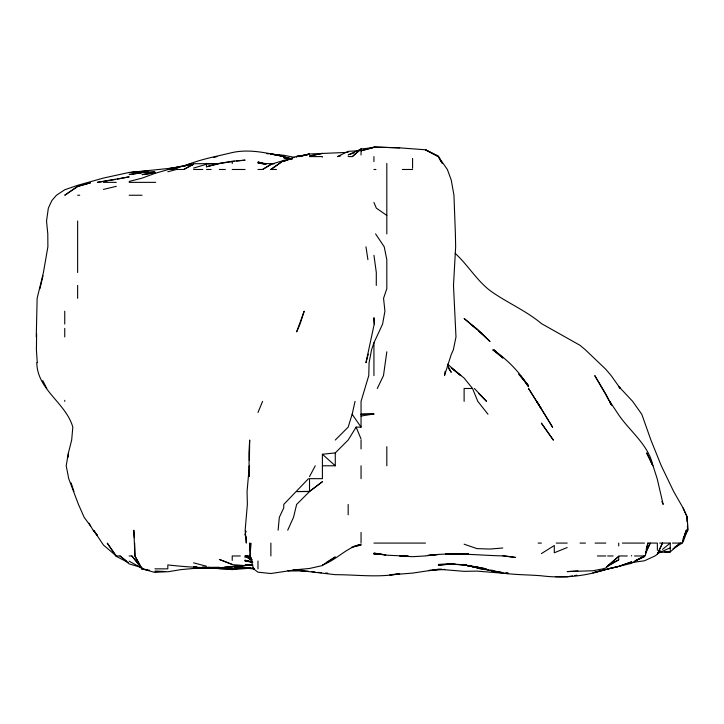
<?xml version="1.0" encoding="UTF-8"?>
<svg xmlns="http://www.w3.org/2000/svg" width="724" height="724" viewBox="0 0 724 724"><rect width="100%" height="100%" fill="white"/><g stroke="black" fill="none" stroke-linecap="round" stroke-linejoin="round"><path stroke-width="1.09" d="M376.281 285.428L376.317 272.541L373.937 255.328M687.203 521.606L687.284 517.316L683.121 508.049L673.673 491.551L661.302 465.785L650.903 440.02L641.781 414.255L632.649 401.368L618.712 386.462L620.305 388.489L611.165 375.602L605.825 369.321L585.408 349.837L580.06 345.339L541.416 323.592C525.642 310.306 506.465 302.496 489.886 290.469C476.374 279.971 467.749 264.794 455.17 253.355M36.263 336.959L37.141 298.306L43.422 272.541L47.884 246.775L47.793 233.888L46.535 221.01L48.354 208.123L51.866 200.548L56.463 195.245L64.744 189.769L77.631 185.326L103.396 178.068L129.162 172.448L148.483 171.045L129.162 172.656L142.049 171.199M249.318 476.519L249.409 473.297M373.937 413.983L361.05 414.255L373.937 413.983L361.05 416.029M68.065 457.197L68.418 452.898L71.676 440.02L72.816 427.133C65.965 402.879 37.277 389.964 36.788 362.724M278.097 530.194L279.337 517.316L283.754 507.841L283.754 504.429L308.478 478.664M36.607 333.737L36.417 349.837L37.268 362.724M386.815 351.801L383.485 375.602L377.285 388.489M445.115 371.312L444.5 375.602L451.233 354.516L453.342 349.837L455.984 336.959L453.486 285.428L455.658 246.775L455.387 233.888L453.957 195.245L451.233 179.995L447.36 169.479L438.346 156.592L425.468 149.778L399.702 147.859L373.937 147.035L361.05 150.809L372.86 147.832M39.91 288.758L43.033 275.763M68.418 452.898L66.201 465.785L68.726 478.664L78.454 504.429L84.165 517.316L90.509 526.013M657.356 550.258L657.356 543.081L647.889 543.081L645.256 555.969L634.532 555.969M335.284 440.02L348.172 427.133L352.145 414.255L355.059 401.368M368.235 354.136L365.955 362.724L374.227 324.071L373.937 317.709L374.29 324.071M646.179 549.525L647.889 543.081M683.121 508.049L687.293 517.316L687.8 530.194L686.325 530.194L682.18 543.081L673.003 548.711M300.415 322.995L304.18 311.193L296.641 331.882L300.071 324.071M375.584 233.888L384.209 246.775L386.815 259.654L386.815 288.722L383.557 298.306L384.924 311.193L382.589 324.071L373.937 342.805L371.548 349.837L369.095 362.724L368.76 375.602L361.05 401.368L361.05 427.133L356.118 427.133L348.172 440.02L335.284 452.898L322.406 454.265L322.406 478.664L309.519 478.664L309.519 491.551L296.641 504.429L293.519 517.316L287.709 530.194M684.723 534.43L686.325 530.194M257.988 412.436L262.604 401.368M645.365 553.978L650.279 543.081L645.446 552.702M657.356 554.24L662.487 543.081L657.356 554.24L654.967 555.969L644.478 560.774L631.59 562.566M309.519 476.618L315.266 465.785M683.646 537.724L687.8 530.194L687.284 517.316L687.357 521.606M606.748 566.838L618.712 559.86L618.712 556.367L605.825 567.96L602.992 568.847L592.947 570.756L567.182 571.598L577.915 570.892M348.172 156.592L352.335 156.592L361.05 148.999L372.86 147.678M664.876 551.842L670.243 551.914L680.388 543.081L674.469 547.353M352.335 156.592L361.05 149.026L361.05 154.99M606.685 566.639L618.712 556.367M660.795 550.765L657.356 553.561L670.243 547.824M662.514 549.371L670.243 543.081L670.243 551.914M276.478 169.479L270.876 169.479L283.754 160.357L292.342 158.647M270.876 169.434L283.754 160.493L270.876 164.276L262.568 169.479L257.988 169.479M541.416 553.589L554.294 545.516L554.294 552.774L567.182 547.534M326.081 562.584L335.284 556.919L322.406 565.58L309.519 568.467L296.641 569.661L270.876 573.517L257.988 572.195L253.518 568.847L250.151 555.969L250.785 543.081L250.251 555.969L249.508 543.081L250.106 550.593M167.814 171.769L176.412 169.479L183.815 169.479L193.58 163.742L219.345 163.534L234.377 161.262M262.568 169.479L270.876 164.683L270.876 164.04M183.815 169.479L193.58 164.312L180.692 166.312L167.814 169.398L180.692 166.493L167.814 168.773L175.326 167.914M607.807 565.498L618.712 559.86M635.554 560.485L644.478 555.969L631.59 563.263L592.947 572.765L605.825 569.408C585.2 576.313 562.991 578.512 541.416 575.797C524.167 574.322 506.7 575.254 489.886 570.277L502.764 572.648L476.998 568.168L488.781 569.788L482.311 568.847M322.406 564.847C336.642 560.186 346.19 547.434 361.05 544.348L353.538 546.502M361.05 149.026L348.172 154.891L354.117 152.909M634.568 561.163L644.478 556.738M183.661 166.294C199.1 159.425 215.915 156.601 232.223 152.565C249.472 148.782 266.885 152.936 283.754 156.592L270.876 153.94L283.754 156.004L270.876 154.158M283.754 160.357L283.754 161.226L295.79 156.592M184.656 166.067L191.598 163.552M190.602 165.307L193.58 164.321L190.358 165.28M178.71 167.407L171.778 169.479L191.426 163.407M193.58 168.049L206.458 164.276L206.458 166.773L219.345 163.588L207.535 163.977M213.833 157.479L216.992 156.592M283.754 161.226L288.052 160.076M206.458 166.773L219.345 163.371L232.223 161.244L245.11 160.14L236.522 161.036M129.162 181.443L142.049 178.149L154.927 173.389L167.814 169.678L179.624 167.054M606.558 569.218L618.712 566.412L631.59 561.878L618.712 566.412L607.825 568.847M340.696 155.823L337.493 156.592L348.172 151.352L358.905 150.71M103.396 189.435L116.283 186.34M351.393 547.299L361.05 545.1L355.683 545.869M296.641 157.361L296.641 156.592L309.519 153.995L348.172 152.357M117.351 179.163L129.162 176.846L97.387 182.358L115.207 179.525M572.548 575.906L567.182 576.784L555.371 576.657M574.693 575.562L576.838 575.209M296.641 156.592L304.152 155.533M142.049 172.783L129.162 174.575L142.049 172.593L154.927 171.977L144.194 172.647M428.689 570.494L430.834 570.213M432.979 569.933L441.568 569.191M390.037 574.802L399.702 573.707C378.435 577.852 356.751 574.657 335.284 574.675C321.293 573.028 307.284 571.571 293.338 569.516M296.641 156.203L307.374 155.017M425.468 555.896L438.346 554.466L427.613 555.471C452.636 552.231 477.713 555.281 502.764 555.914L515.651 557.453L502.764 555.643M142.049 171.217L175.326 167.751M252.622 564.901L224.712 567.001M428.689 570.621L444.789 569.399M451.233 564.05L438.346 564.503L451.233 564.15L464.12 564.937L476.998 567.516L464.12 564.865L451.233 564.05L438.346 565.173L451.233 563.915L455.532 564.231M390.037 574.892L412.58 573.1L438.346 569.227L464.12 571.336L476.998 571.109L508.13 573.643M249.4 565.1L232.223 566.62L245.11 565.471C219.417 569.173 193.498 567.77 167.814 564.937L167.814 568.847L154.927 568.847M658.433 552.629L670.243 551.643L664.876 551.688M165.66 571.562L154.927 572.449L142.049 568.847L131.877 555.969L129.162 555.969M502.764 548.005L489.886 549.054L476.998 548.62L464.12 544.186M252.622 565.028L245.11 565.616L232.223 564.63L219.345 559.426L232.223 564.286M253.699 567.942L232.223 569.589L209.679 567.969M424.879 555.969L412.58 556.693L399.702 555.969L408.291 556.177M379.304 553.751L373.937 554.032L379.304 553.643L373.937 553.806L385.747 554.883L373.937 553.145L386.815 555.172L408.291 556.231M250.477 567.996L234.377 568.621L245.11 568.032L253.699 568.639M468.41 553.507L445.866 554.113M468.41 553.751L445.866 553.842M288.052 570.693L296.641 570.512L288.052 570.53M207.535 567.381L219.345 567.272M464.12 553.589L445.866 553.652M309.519 156.592L322.406 156.592L322.406 157.09M193.58 169.479L202.838 169.479M206.458 169.479L211.164 169.479M219.345 169.479L225.345 169.479M232.223 169.479L245.11 169.479M373.937 169.479L375.946 169.479M402.309 169.479L412.58 169.479M103.396 182.358L116.283 182.358M129.162 182.358L155.741 182.358M77.631 195.245L79.712 195.245M129.162 195.245L142.049 195.245M487.985 414.255L477.804 401.368L472.528 388.489L464.12 388.489L464.12 401.368M322.406 465.785L335.284 465.785L335.284 452.898M373.937 543.081L425.468 543.081M538.149 543.081L541.416 543.081M556.258 543.081L567.182 543.081M580.06 543.081L585.463 543.081M595.083 543.081L605.825 543.081M622.378 543.081L644.478 543.081M659.682 543.081L670.243 543.081M672.487 543.081L682.18 543.081M97.496 535.353L93.559 530.194L103.396 544.991L116.283 555.969L120.048 555.969L126.673 561.118M240.35 555.969L232.223 555.969L232.223 560.43M251.771 559.516L247.889 555.969L245.11 555.969L245.11 557.724M597.409 555.969L605.825 555.969M607.653 555.969L613.128 555.969M618.848 555.969L627.319 555.969M253.518 568.847L254.151 568.847M163.515 571.354L154.927 571.29L167.814 571.797L180.692 569.643L193.58 568.467L232.223 568.349L219.345 568.557L232.223 568.829L245.11 568.032L234.377 567.996L253.699 568.611M288.052 570.584L308.451 571.263M399.702 147.859L373.937 147.035M238.667 567.987L254.015 568.711M304.152 570.584L296.641 570.313L304.152 570.684M257.988 163.108L274.097 163.95M325.628 573.028L327.773 573.146M505.986 573.019L508.13 573.173L505.986 573.073M457.677 564.385L464.12 564.856L476.998 567.688L464.12 564.865M304.152 570.512L293.338 569.544M270.876 154.067L283.754 155.28L294.749 157.425M266.577 153.633L268.722 153.85M311.673 571.58L314.886 571.96M318.108 572.349L321.329 572.729M261.21 163.524L264.432 163.932M252.622 561.942L245.11 560.267L245.11 560.955L252.622 562.086M142.049 569.037L149.56 570.268M490.953 570.123L493.098 570.494M245.11 560.955L252.622 562.222M266.577 164.031L257.988 162.556L263.355 163.886M134.311 537.715L133.813 530.194L134.935 555.969L142.049 568.847L147.415 569.806M292.342 159.054L283.754 156.8L291.274 158.782M193.58 562.856L206.458 566.231M265.509 164.004L257.988 161.986L265.509 164.122M245.11 560.267L252.622 562.439M142.049 567.634L129.162 563.924L120.048 555.969M116.283 556.349L128.166 562.53M129.162 561.2L142.049 568.286L142.049 568.847M251.545 559.978L245.11 555.969L251.545 560.394M386.815 215.417L376.326 208.123L373.937 202.494M470.455 324.071L476.998 329.103L489.886 341.384L476.998 329.103L464.12 318.488L476.184 328.877M251.889 560.05L246.649 555.969L251.889 560.222M478.573 330.913L485.641 336.959M322.406 454.265L335.284 465.785M502.764 357.909L494.039 349.837L502.764 357.855L492.763 349.837C507.343 359.285 519.434 371.946 528.529 386.725L520.411 375.602L528.529 385.657L518.592 374.118M447.586 364.136L460.79 375.602L451.233 367.828L464.12 378.055L472.528 388.489M478.591 393.367L486.528 401.368L474.392 388.489M247.889 555.969L251.771 559.914M251.69 559.127L248.893 555.969L251.49 559.634M131.877 555.969L140.691 566.639M97.188 535.353L93.043 530.194L89.025 523.162M116.283 555.969L107.252 543.081L115.858 555.969M352.145 414.255L361.05 427.133M448.283 367.964L451.233 372.335L447.314 364.643M605.825 394.725L608.92 400.417M141.777 568.847L134.935 555.969L134.673 543.081M440.97 161.552L438.346 156.592L425.468 149.805L438.346 156.085L442.255 163.534M605.364 393.829L594.775 375.602L605.825 394.055L611.671 405.331M609.427 401.368L610.947 404.345M42.761 380.562L46.77 388.489M611.156 404.345L609.744 401.368L618.712 414.906C630.26 431.712 648.586 444.934 652.912 465.785M651.129 461.822L652.424 464.79L646.641 452.898L653.021 465.785L657.175 478.664L663.157 504.429L661.917 501.461M356.118 427.133L361.05 438.979M71.133 482.962L73.939 491.551M365.973 246.775L367.91 259.654M250.368 553.815L250.54 555.969M249.445 467.93L249.337 465.785L247.056 491.551L247.373 504.429L245.155 530.194L246.305 543.081L246.16 536.638M249.4 460.419L249.68 440.02L248.929 452.898L249.255 476.519M687.429 525.905L687.501 530.194L683.61 537.416L687.393 530.194L683.121 541.959L683.121 538.312M631.59 555.507L631.59 555.969M618.712 543.081L618.712 545.923M412.58 158.475L412.58 168.303M386.815 163.398L386.815 233.888M386.815 446.654L386.815 465.785M373.937 156.592L373.937 161.615M373.937 342.805L373.937 375.602M361.05 440.02L361.05 448.961M361.05 465.785L361.05 478.664M361.05 532.421L361.05 543.081M348.172 504.429L348.172 514.827M270.876 543.081L270.876 555.969M257.988 561L257.988 568.847M232.223 161.778L232.223 163.552M77.631 221.01L77.631 272.541M77.631 285.428L77.631 298.306M64.744 311.193L64.744 324.071M64.744 328.388L64.744 336.959M64.744 400.336L64.744 401.368M245.816 531.199L245.11 535.19L245.825 531.199M322.406 481.704L309.519 491.551L296.641 491.551L309.519 491.361L322.406 481.704M77.631 186.312L64.744 195.245L77.631 186.566L90.509 182.801L77.631 186.312M309.519 153.913L298.867 156.592L309.519 153.995M322.406 153.37L309.519 156.013L322.406 153.398M154.927 172.828L142.049 174.647L154.927 172.855M252.622 564.82L245.11 565.118L252.622 564.892M219.345 567.806L207.535 567.435L219.345 567.806M196.792 567.064L193.58 566.955L196.792 567.064M206.458 567.39L202.168 567.245L206.458 567.399M476.998 566.955L464.12 564.937L486.157 568.847L476.998 566.955M290.197 158.918L283.754 157.769L290.197 158.972M553.299 440.02L541.416 423.205L553.299 440.02M541.416 408.988L528.529 388.489L541.416 408.988M250.893 557.797L249.717 555.969L250.893 557.806M552.539 427.133L536.719 401.368L552.539 427.133"/></g></svg>
